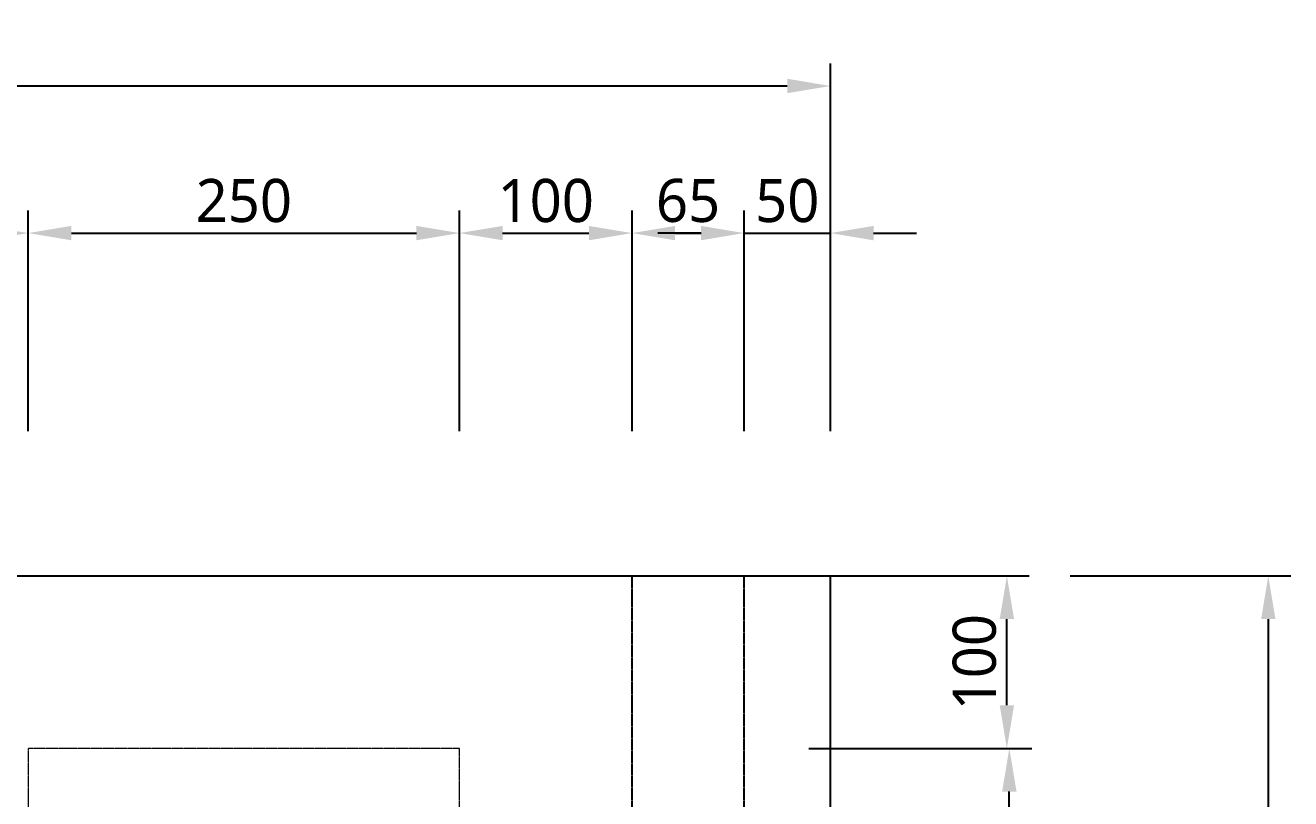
# Model space of a CAD drawing. Header units: millimetres. Extents: x -9013 to 516, y -36629 to 6082.
# Drawn here: x -1033 to -300, y -15210 to -14762 of the extents above; entities that cross this region are included whole.
import ezdxf

# ---------------------------------------------------------------- set-up
doc = ezdxf.new("R2010")
doc.units = ezdxf.units.MM
doc.header["$LTSCALE"] = 0.05
doc.linetypes.add('CENTER', pattern=[50.8, 31.75, -6.35, 6.35, -6.35])
doc.linetypes.add('CENTER2', pattern=[28.575, 19.05, -3.175, 3.175, -3.175])
doc.layers.get('0').update_dxf_attribs({"lineweight": 18})
doc.layers.get('Defpoints').update_dxf_attribs({"color": 140, "lineweight": 18})
for name, color, linetype in [('1CO', 4, 'Continuous'), ('2CONC', 4, 'Continuous'), ('HWAT___5CS', 3, 'CENTER2')]:
    doc.layers.add(name, color=color, linetype=linetype)
doc.layers.add('G-Anno-Std-Cntr', color=1, linetype='CENTER2', lineweight=18)
doc.styles.add('trebuchet_MS', font='trebuc.ttf')
doc.dimstyles.new('MGP', dxfattribs={"dimtxt": 2.5, "dimasz": 2.5, "dimexe": 1.25, "dimexo": 0.625, "dimtad": 1, "dimdec": 0, "dimtxsty": 'trebuchet_MS', "dimcen": 2.5, "dimclrt": 7, "dimadec": 0, "dimazin": 0, "dimtfac": 1, "dimtdec": 0, "dimtmove": 0, "dimatfit": 3, "dimfxl": 1.148294, "dimfxlon": 1, "dimarcsym": 2})

# ---------------------------------------------------------------- blocks, each defined once
blk = doc.blocks.new('*D858')
at = {"color": 0, "lineweight": -2, "transparency": 16777216}
for p, q in [((-427.82, -15080.88), (-299.99, -15080.88)), ((-312.99, -15105.88), (-312.99, -17405.88)), ((-427.82, -17430.88), (-299.99, -17430.88))]:
    blk.add_line(p, q, dxfattribs=at)
at = {"color": 0, "transparency": 16777216}
for points in [[(-317.16, -15105.88), (-308.83, -15105.88), (-312.99, -15080.88)], [(-317.16, -17405.88), (-308.83, -17405.88), (-312.99, -17430.88)]]:
    blk.add_solid(points, dxfattribs=at)
at = {"layer": 'Defpoints', "color": 0, "transparency": 16777216}
for p in [(-933.97, -15080.88), (-680.67, -17430.88), (-312.99, -17430.88)]:
    blk.add_point(p, dxfattribs=at)
at = {"color": 7, "transparency": 16777216, "insert": (-331.71, -16255.88), "char_height": 25, "attachment_point": 5, "rotation": 90, "style": 'trebuchet_MS'}
blk.add_mtext('2350', dxfattribs=at)
blk = doc.blocks.new('*D860')
at = {"color": 0, "lineweight": -2, "transparency": 16777216}
for p, q in [((-579.34, -15080.88), (-451.51, -15080.88)), ((-464.51, -15155.88), (-464.51, -15105.88)), ((-579.34, -15180.88), (-451.51, -15180.88))]:
    blk.add_line(p, q, dxfattribs=at)
at = {"color": 0, "transparency": 16777216}
for points in [[(-468.67, -15105.88), (-460.34, -15105.88), (-464.51, -15080.88)], [(-468.67, -15155.88), (-460.34, -15155.88), (-464.51, -15180.88)]]:
    blk.add_solid(points, dxfattribs=at)
at = {"layer": 'Defpoints', "color": 0, "transparency": 16777216}
for p in [(-831.8, -15080.88), (-464.51, -15080.88), (-831.8, -15180.88)]:
    blk.add_point(p, dxfattribs=at)
at = {"color": 7, "transparency": 16777216, "insert": (-483.23, -15130.88), "char_height": 25, "attachment_point": 5, "rotation": 90, "style": 'trebuchet_MS'}
blk.add_mtext('100', dxfattribs=at)
blk = doc.blocks.new('*D861')
at = {"color": 0, "lineweight": -2, "transparency": 16777216}
for p, q in [((-2181.8, -14911.76), (-2181.8, -14783.93)), ((-566.8, -14911.76), (-566.8, -14783.93)), ((-2156.8, -14796.93), (-591.8, -14796.93))]:
    blk.add_line(p, q, dxfattribs=at)
at = {"color": 0, "transparency": 16777216}
for points in [[(-2156.8, -14792.76), (-2156.8, -14801.1), (-2181.8, -14796.93)], [(-591.8, -14792.76), (-591.8, -14801.1), (-566.8, -14796.93)]]:
    blk.add_solid(points, dxfattribs=at)
at = {"layer": 'Defpoints', "color": 0, "transparency": 16777216}
for p in [(-566.8, -14796.93), (-2181.8, -15107.96), (-566.8, -15107.96)]:
    blk.add_point(p, dxfattribs=at)
at = {"color": 7, "transparency": 16777216, "insert": (-1374.3, -14778.17), "char_height": 25, "attachment_point": 5, "style": 'trebuchet_MS'}
blk.add_mtext('1615', dxfattribs=at)
blk = doc.blocks.new('*D863')
at = {"color": 0, "lineweight": -2, "transparency": 16777216}
for p, q in [((-577.92, -15180.88), (-450.09, -15180.88)), ((-463.09, -15605.88), (-463.09, -15205.88)), ((-577.92, -15630.88), (-450.09, -15630.88))]:
    blk.add_line(p, q, dxfattribs=at)
at = {"color": 0, "transparency": 16777216}
for points in [[(-467.26, -15205.88), (-458.92, -15205.88), (-463.09, -15180.88)], [(-467.26, -15605.88), (-458.92, -15605.88), (-463.09, -15630.88)]]:
    blk.add_solid(points, dxfattribs=at)
at = {"layer": 'Defpoints', "color": 0, "transparency": 16777216}
for p in [(-830.38, -15180.88), (-463.09, -15180.88), (-830.38, -15630.88)]:
    blk.add_point(p, dxfattribs=at)
at = {"color": 7, "transparency": 16777216, "insert": (-481.81, -15405.88), "char_height": 25, "attachment_point": 5, "rotation": 90, "style": 'trebuchet_MS'}
blk.add_mtext('450', dxfattribs=at)
blk = doc.blocks.new('gas meter 1')
at = {"layer": 'G-Anno-Std-Cntr'}
blk.add_lwpolyline([(-6480.2, 2746.98), (-6230.2, 2746.98), (-6230.2, 3196.98), (-6480.2, 3196.98)], close=True, dxfattribs=at)
blk = doc.blocks.new('*D886')
at = {"color": 0, "lineweight": -2, "transparency": 16777216}
for p, q in [((-1131.8, -14997.02), (-1131.8, -14869.19)), ((-1031.8, -14997.02), (-1031.8, -14869.19)), ((-1106.8, -14882.19), (-1056.8, -14882.19))]:
    blk.add_line(p, q, dxfattribs=at)
at = {"color": 0, "transparency": 16777216}
for points in [[(-1106.8, -14878.03), (-1106.8, -14886.36), (-1131.8, -14882.19)], [(-1056.8, -14878.03), (-1056.8, -14886.36), (-1031.8, -14882.19)]]:
    blk.add_solid(points, dxfattribs=at)
at = {"layer": 'Defpoints', "color": 0, "transparency": 16777216}
for p in [(-1031.8, -14882.19), (-1131.8, -15201.16), (-1031.8, -15201.16)]:
    blk.add_point(p, dxfattribs=at)
at = {"color": 7, "transparency": 16777216, "insert": (-1081.8, -14863.47), "char_height": 25, "attachment_point": 5, "style": 'trebuchet_MS'}
blk.add_mtext('100', dxfattribs=at)
blk = doc.blocks.new('*D887')
at = {"color": 0, "lineweight": -2, "transparency": 16777216}
for p, q in [((-1031.8, -14997.02), (-1031.8, -14869.19)), ((-781.8, -14997.02), (-781.8, -14869.19)), ((-1006.8, -14882.19), (-806.8, -14882.19))]:
    blk.add_line(p, q, dxfattribs=at)
at = {"color": 0, "transparency": 16777216}
for points in [[(-1006.8, -14878.03), (-1006.8, -14886.36), (-1031.8, -14882.19)], [(-806.8, -14878.03), (-806.8, -14886.36), (-781.8, -14882.19)]]:
    blk.add_solid(points, dxfattribs=at)
at = {"layer": 'Defpoints', "color": 0, "transparency": 16777216}
for p in [(-781.8, -14882.19), (-1031.8, -15201.16), (-781.8, -15201.16)]:
    blk.add_point(p, dxfattribs=at)
at = {"color": 7, "transparency": 16777216, "insert": (-906.8, -14863.47), "char_height": 25, "attachment_point": 5, "style": 'trebuchet_MS'}
blk.add_mtext('250', dxfattribs=at)
blk = doc.blocks.new('*D888')
at = {"color": 0, "lineweight": -2, "transparency": 16777216}
for p, q in [((-781.8, -14997.02), (-781.8, -14869.19)), ((-681.8, -14997.02), (-681.8, -14869.19)), ((-756.8, -14882.19), (-706.8, -14882.19))]:
    blk.add_line(p, q, dxfattribs=at)
at = {"color": 0, "transparency": 16777216}
for points in [[(-756.8, -14878.03), (-756.8, -14886.36), (-781.8, -14882.19)], [(-706.8, -14878.03), (-706.8, -14886.36), (-681.8, -14882.19)]]:
    blk.add_solid(points, dxfattribs=at)
at = {"layer": 'Defpoints', "color": 0, "transparency": 16777216}
for p in [(-681.8, -14882.19), (-681.8, -15191.38), (-781.8, -15201.16)]:
    blk.add_point(p, dxfattribs=at)
at = {"color": 7, "transparency": 16777216, "insert": (-731.8, -14863.47), "char_height": 25, "attachment_point": 5, "style": 'trebuchet_MS'}
blk.add_mtext('100', dxfattribs=at)
blk = doc.blocks.new('*D889')
at = {"color": 0, "lineweight": -2, "transparency": 16777216}
for p, q in [((-681.8, -14997.02), (-681.8, -14869.19)), ((-616.8, -14997.02), (-616.8, -14869.19)), ((-656.8, -14882.19), (-641.8, -14882.19))]:
    blk.add_line(p, q, dxfattribs=at)
at = {"color": 0, "transparency": 16777216}
for points in [[(-656.8, -14878.03), (-656.8, -14886.36), (-681.8, -14882.19)], [(-641.8, -14878.03), (-641.8, -14886.36), (-616.8, -14882.19)]]:
    blk.add_solid(points, dxfattribs=at)
at = {"layer": 'Defpoints', "color": 0, "transparency": 16777216}
for p in [(-616.8, -14882.19), (-616.8, -15136.44), (-681.8, -15144.9)]:
    blk.add_point(p, dxfattribs=at)
at = {"color": 7, "transparency": 16777216, "insert": (-649.3, -14863.43), "char_height": 25, "attachment_point": 5, "style": 'trebuchet_MS'}
blk.add_mtext('65', dxfattribs=at)
blk = doc.blocks.new('*D890')
at = {"color": 0, "lineweight": -2, "transparency": 16777216}
for p, q in [((-616.8, -14997.02), (-616.8, -14869.19)), ((-566.8, -14997.02), (-566.8, -14869.19)), ((-641.8, -14882.19), (-666.8, -14882.19)), ((-616.8, -14882.19), (-566.8, -14882.19)), ((-541.8, -14882.19), (-516.8, -14882.19))]:
    blk.add_line(p, q, dxfattribs=at)
at = {"color": 0, "transparency": 16777216}
for points in [[(-641.8, -14878.03), (-641.8, -14886.36), (-616.8, -14882.19)], [(-541.8, -14878.03), (-541.8, -14886.36), (-566.8, -14882.19)]]:
    blk.add_solid(points, dxfattribs=at)
at = {"layer": 'Defpoints', "color": 0, "transparency": 16777216}
for p in [(-566.8, -14882.19), (-616.8, -15107.71), (-566.8, -15107.71)]:
    blk.add_point(p, dxfattribs=at)
at = {"color": 7, "transparency": 16777216, "insert": (-591.8, -14863.47), "char_height": 25, "attachment_point": 5, "style": 'trebuchet_MS'}
blk.add_mtext('50', dxfattribs=at)

msp = doc.modelspace()

# ---------------------------------------------------------------- linework, layer by layer
at = {"layer": '1CO'}
msp.add_line((-566.8, -17430.88), (-566.8, -15080.88), dxfattribs=at)
at = {"layer": '2CONC', "lineweight": -3}
msp.add_line((-2181.8, -15080.88), (-566.8, -15080.88), dxfattribs=at)
at = {"layer": 'HWAT___5CS', "color": 2}
for p, q in [((-681.8, -17430.88), (-681.8, -15080.88)), ((-616.8, -17430.88), (-616.8, -15080.88))]:
    msp.add_line(p, q, dxfattribs=at)

# ---------------------------------------------------------------- block references
at = {"layer": 'G-Anno-Std-Cntr', "color": 7, "linetype": 'CENTER'}
msp.add_blockref('gas meter 1', (5448.4, -18377.86), dxfattribs=at)

# ---------------------------------------------------------------- dimensions: what is measured, and where the dimension line sits
for base, p1, p2, picture, middle in [((-566.8, -14796.93), (-2181.8, -15107.96), (-566.8, -15107.96), '*D861', (-1374.3, -14778.17)), ((-1031.8, -14882.19), (-1131.8, -15201.16), (-1031.8, -15201.16), '*D886', (-1081.8, -14863.47)), ((-781.8, -14882.19), (-1031.8, -15201.16), (-781.8, -15201.16), '*D887', (-906.8, -14863.47)), ((-681.8, -14882.19), (-781.8, -15201.16), (-681.8, -15191.38), '*D888', (-731.8, -14863.47)), ((-616.8, -14882.19), (-681.8, -15144.9), (-616.8, -15136.44), '*D889', (-649.3, -14863.43)), ((-566.8, -14882.19), (-616.8, -15107.71), (-566.8, -15107.71), '*D890', (-591.8, -14863.47))]:
    dim = msp.add_linear_dim(base=base, p1=p1, p2=p2, dimstyle='MGP', override={"dimscale": 100, "dimtxt": 0.25, "dimasz": 0.25, "dimexe": 0.13, "dimexo": 0.06, "dimgap": 0.06, "dimarcsym": 1})
    dim.commit()
    dim.dimension.update_dxf_attribs({"geometry": picture, "text_midpoint": middle})
for base, p1, p2, picture, middle in [((-312.99, -17430.88), (-933.97, -15080.88), (-680.67, -17430.88), '*D858', (-331.71, -16255.88)), ((-464.51, -15080.88), (-831.8, -15180.88), (-831.8, -15080.88), '*D860', (-483.23, -15130.88)), ((-463.09, -15180.88), (-830.38, -15630.88), (-830.38, -15180.88), '*D863', (-481.81, -15405.88))]:
    dim = msp.add_linear_dim(base=base, p1=p1, p2=p2, angle=90, dimstyle='MGP', override={"dimscale": 100, "dimtxt": 0.25, "dimasz": 0.25, "dimexe": 0.13, "dimexo": 0.06, "dimgap": 0.06, "dimarcsym": 1})
    dim.commit()
    dim.dimension.update_dxf_attribs({"geometry": picture, "text_midpoint": middle})

doc.saveas('drawing.dxf')
